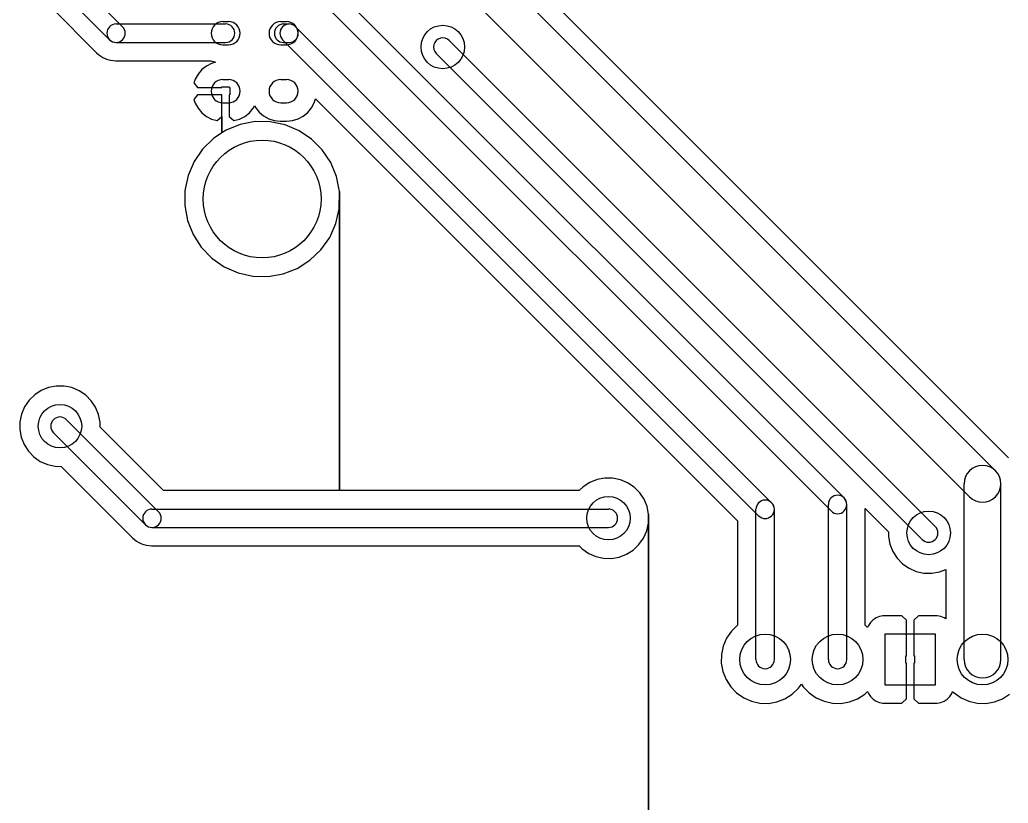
# Model space of a CAD drawing. Extents: x 10 to 213, y -213 to -15.
# Drawn here: x 63.38 to 97.49, y -101.4 to -74.37 of the extents above; entities that cross this region are included whole.
import ezdxf

# ---------------------------------------------------------------- set-up
doc = ezdxf.new("R2010")
doc.units = 0
doc.header["$MEASUREMENT"] = 0
doc.layers.add('BLACK', color=250, linetype='CONTINUOUS')

msp = doc.modelspace()

# ---------------------------------------------------------------- linework, layer by layer
at = {"layer": 'BLACK'}
for p, q in [((97.498, -89.479), (77.956, -69.937)), ((97.498, -89.479), (77.956, -69.937)), ((97.049, -89.928), (77.507, -70.386)), ((96.151, -90.826), (76.609, -71.284)), ((73.5675, -72.6105), (91.8245, -90.8675)), ((65.3755, -73.0545), (66.9315, -74.6105)), ((73.1185, -73.0595), (91.3755, -91.3165)), ((64.9265, -73.5035), (66.4825, -75.0595)), ((64.4775, -73.9525), (66.0335, -75.5085)), ((64.4775, -73.9525), (66.0335, -75.5085)), ((66.707, -74.5175), (70.485, -74.5175)), ((70.385, -74.435), (70.585, -74.435)), ((72.385, -74.435), (72.585, -74.435)), ((72.485, -74.5175), (72.676, -74.5175)), ((72.9005, -74.6105), (89.3245, -91.0345)), ((66.707, -75.1525), (70.485, -75.1525)), ((70.385, -75.235), (70.585, -75.235)), ((72.385, -75.235), (72.585, -75.235)), ((72.4515, -75.0595), (88.8755, -91.4835)), ((72.485, -75.1525), (72.676, -75.1525)), ((94.9665, -91.8505), (78.2025, -75.0865)), ((66.0335, -75.5085), (66.1015, -75.5644)), ((66.0335, -75.5085), (66.1015, -75.5644)), ((66.1015, -75.5644), (66.1689, -75.6209)), ((66.1015, -75.5644), (66.1689, -75.6209)), ((66.1689, -75.6209), (66.1733, -75.6233)), ((66.1689, -75.6209), (66.1733, -75.6233)), ((66.1733, -75.6233), (66.1771, -75.6265)), ((66.1733, -75.6233), (66.1771, -75.6265)), ((66.1771, -75.6265), (66.2547, -75.6681)), ((66.1771, -75.6265), (66.2547, -75.6681)), ((66.2547, -75.6681), (66.3318, -75.7105)), ((66.2547, -75.6681), (66.3318, -75.7105)), ((94.5175, -92.2995), (77.7535, -75.5355)), ((66.3318, -75.7105), (66.3365, -75.712)), ((66.3318, -75.7105), (66.3365, -75.712)), ((66.3365, -75.712), (66.341, -75.7144)), ((66.3365, -75.712), (66.341, -75.7144)), ((66.341, -75.7144), (66.4251, -75.7401)), ((66.341, -75.7144), (66.4251, -75.7401)), ((66.4251, -75.7401), (66.509, -75.7667)), ((66.4251, -75.7401), (66.509, -75.7667)), ((66.509, -75.7667), (66.5139, -75.7672)), ((66.509, -75.7667), (66.5139, -75.7672)), ((66.5139, -75.7672), (66.5187, -75.7687)), ((66.5139, -75.7672), (66.5187, -75.7687)), ((66.5187, -75.7687), (66.6062, -75.7776)), ((66.5187, -75.7687), (66.6062, -75.7776)), ((66.6062, -75.7776), (66.6937, -75.7874)), ((66.6062, -75.7776), (66.6937, -75.7874)), ((66.6937, -75.7874), (66.7035, -75.7875)), ((66.6937, -75.7874), (66.7035, -75.7875)), ((66.7035, -75.7875), (66.7037, -75.7875)), ((66.7035, -75.7875), (66.7037, -75.7875)), ((66.7037, -75.7875), (66.7038, -75.7875)), ((66.7037, -75.7875), (66.7038, -75.7875)), ((66.7038, -75.7875), (66.707, -75.7875)), ((66.7038, -75.7875), (66.707, -75.7875)), ((66.707, -75.7875), (69.9755, -75.7875)), ((66.707, -75.7875), (69.9755, -75.7875)), ((69.8236, -75.9671), (69.6657, -76.0926)), ((69.8236, -75.9671), (69.6657, -76.0926)), ((70.0028, -75.8745), (69.8236, -75.9671)), ((70.0028, -75.8745), (69.8236, -75.9671)), ((69.9755, -75.7875), (70.1322, -75.8372)), ((69.9755, -75.7875), (70.1322, -75.8372)), ((70.1322, -75.8372), (70.0028, -75.8745)), ((70.1322, -75.8372), (70.0028, -75.8745)), ((69.5352, -76.2465), (69.4371, -76.4228)), ((69.5352, -76.2465), (69.4371, -76.4228)), ((69.6657, -76.0926), (69.5352, -76.2465)), ((69.6657, -76.0926), (69.5352, -76.2465)), ((69.4371, -76.4228), (69.3903, -76.5489)), ((69.4371, -76.4228), (69.3903, -76.5489)), ((69.3903, -76.5489), (69.518, -76.708)), ((69.3903, -76.5489), (69.518, -76.708)), ((69.518, -76.708), (70.358, -76.708)), ((69.518, -76.708), (70.358, -76.708)), ((70.358, -76.708), (70.358, -76.688)), ((70.358, -76.688), (70.612, -76.688)), ((70.358, -76.708), (70.358, -76.688)), ((70.358, -76.688), (70.612, -76.688)), ((70.385, -76.435), (70.585, -76.435)), ((70.612, -76.688), (70.612, -76.708)), ((70.612, -76.688), (70.612, -76.708)), ((70.612, -76.708), (70.632, -76.708)), ((70.612, -76.708), (70.632, -76.708)), ((70.632, -76.708), (70.632, -76.962)), ((70.632, -76.708), (70.632, -76.962)), ((72.385, -76.435), (72.585, -76.435)), ((69.518, -76.962), (69.3903, -77.1211)), ((69.518, -76.962), (69.3903, -77.1211)), ((70.358, -76.962), (69.518, -76.962)), ((70.358, -76.962), (69.518, -76.962)), ((70.358, -77.7096), (70.358, -76.962)), ((70.358, -77.7096), (70.358, -76.962)), ((70.632, -76.962), (70.612, -76.962)), ((70.612, -76.962), (70.612, -77.7096)), ((70.632, -76.962), (70.612, -76.962)), ((70.612, -76.962), (70.612, -77.7096)), ((69.3903, -77.1211), (69.4371, -77.2472)), ((69.3903, -77.1211), (69.4371, -77.2472)), ((69.4371, -77.2472), (69.5352, -77.4235)), ((69.4371, -77.2472), (69.5352, -77.4235)), ((70.385, -77.235), (70.585, -77.235)), ((71.4348, -77.4235), (71.4812, -77.3401)), ((71.4348, -77.4235), (71.4812, -77.3401)), ((71.4812, -77.3401), (71.5135, -77.4017)), ((71.4812, -77.3401), (71.5135, -77.4017)), ((71.5135, -77.4017), (71.64, -77.5592)), ((71.5135, -77.4017), (71.64, -77.5592)), ((72.385, -77.235), (72.585, -77.235)), ((73.3198, -77.5694), (73.4485, -77.4138)), ((73.3198, -77.5694), (73.4485, -77.4138)), ((73.4485, -77.4138), (73.5446, -77.2361)), ((73.4485, -77.4138), (73.5446, -77.2361)), ((73.5446, -77.2361), (73.5884, -77.0945)), ((73.5446, -77.2361), (73.5884, -77.0945)), ((73.5884, -77.0945), (88.1475, -91.6535)), ((73.5884, -77.0945), (88.1475, -91.6535)), ((69.5352, -77.4235), (69.6657, -77.5774)), ((69.5352, -77.4235), (69.6657, -77.5774)), ((69.6657, -77.5774), (69.8236, -77.7029)), ((69.6657, -77.5774), (69.8236, -77.7029)), ((69.8236, -77.7029), (70.0028, -77.7955)), ((69.8236, -77.7029), (70.0028, -77.7955)), ((70.1967, -77.8514), (70.358, -77.7096)), ((70.1967, -77.8514), (70.358, -77.7096)), ((70.358, -78.2752), (70.358, -77.7096)), ((70.358, -77.7096), (70.358, -78.2752)), ((70.358, -78.2752), (70.358, -77.7096)), ((70.358, -77.7096), (70.358, -78.2752)), ((70.612, -77.7096), (70.7733, -77.8514)), ((70.612, -77.7096), (70.7733, -77.8514)), ((70.9672, -77.7955), (71.1464, -77.7029)), ((70.9672, -77.7955), (71.1464, -77.7029)), ((71.1464, -77.7029), (71.3043, -77.5774)), ((71.1464, -77.7029), (71.3043, -77.5774)), ((71.3043, -77.5774), (71.4348, -77.4235)), ((71.3043, -77.5774), (71.4348, -77.4235)), ((71.64, -77.5592), (71.7948, -77.689)), ((71.64, -77.5592), (71.7948, -77.689)), ((71.7948, -77.689), (71.9718, -77.7863)), ((71.7948, -77.689), (71.9718, -77.7863)), ((72.9849, -77.7919), (73.1633, -77.6971)), ((72.9849, -77.7919), (73.1633, -77.6971)), ((73.1633, -77.6971), (73.3198, -77.5694)), ((73.1633, -77.6971), (73.3198, -77.5694)), ((70.0028, -77.7955), (70.1967, -77.8514)), ((70.0028, -77.7955), (70.1967, -77.8514)), ((70.9884, -77.9841), (70.5034, -78.1801)), ((70.9884, -77.9841), (70.5034, -78.1801)), ((70.7733, -77.8514), (70.9672, -77.7955)), ((70.7733, -77.8514), (70.9672, -77.7955)), ((71.5021, -77.8861), (70.9884, -77.9841)), ((71.5021, -77.8861), (70.9884, -77.9841)), ((72.0251, -77.8898), (71.5021, -77.8861)), ((72.0251, -77.8898), (71.5021, -77.8861)), ((71.9718, -77.7863), (72.1643, -77.8474)), ((71.9718, -77.7863), (72.1643, -77.8474)), ((72.5375, -77.9949), (72.0251, -77.8898)), ((72.5375, -77.9949), (72.0251, -77.8898)), ((72.1643, -77.8474), (72.3651, -77.8699)), ((72.1643, -77.8474), (72.3651, -77.8699)), ((72.3651, -77.8699), (72.3795, -77.87)), ((72.3651, -77.8699), (72.3795, -77.87)), ((72.3795, -77.87), (72.5905, -77.87)), ((72.3795, -77.87), (72.5905, -77.87)), ((73.0196, -78.1976), (72.5375, -77.9949)), ((73.0196, -78.1976), (72.5375, -77.9949)), ((72.5905, -77.87), (72.7915, -77.8503)), ((72.5905, -77.87), (72.7915, -77.8503)), ((72.7915, -77.8503), (72.9849, -77.7919)), ((72.7915, -77.8503), (72.9849, -77.7919)), ((70.358, -78.2752), (70.0658, -78.4664)), ((70.358, -78.2752), (70.0658, -78.4664)), ((70.5034, -78.1801), (70.358, -78.2752)), ((70.5034, -78.1801), (70.358, -78.2752)), ((73.4532, -78.4901), (73.0196, -78.1976)), ((73.4532, -78.4901), (73.0196, -78.1976)), ((70.0658, -78.4664), (69.6921, -78.8324)), ((70.0658, -78.4664), (69.6921, -78.8324)), ((73.8218, -78.8612), (73.4532, -78.4901)), ((73.8218, -78.8612), (73.4532, -78.4901)), ((69.6921, -78.8324), (69.3966, -79.2639)), ((69.6921, -78.8324), (69.3966, -79.2639)), ((74.1112, -79.2969), (73.8218, -78.8612)), ((74.1112, -79.2969), (73.8218, -78.8612)), ((69.3966, -79.2639), (69.1905, -79.7447)), ((69.3966, -79.2639), (69.1905, -79.7447)), ((74.3105, -79.7804), (74.1112, -79.2969)), ((74.3105, -79.7804), (74.1112, -79.2969)), ((69.1905, -79.7447), (69.0818, -80.2563)), ((69.1905, -79.7447), (69.0818, -80.2563)), ((74.4121, -80.2935), (74.3105, -79.7804)), ((74.4121, -80.2935), (74.3105, -79.7804)), ((69.0818, -80.2563), (69.0745, -80.7792)), ((69.0818, -80.2563), (69.0745, -80.7792)), ((74.4038, -80.8909), (74.4121, -80.2935)), ((74.4038, -80.8909), (74.4121, -80.2935)), ((74.4121, -90.6145), (74.4121, -80.2935)), ((74.4121, -80.2935), (74.4121, -90.6145)), ((74.4121, -90.6145), (74.4121, -80.2935)), ((74.4121, -80.2935), (74.4121, -90.6145)), ((69.0745, -80.7792), (69.1689, -81.2937)), ((69.0745, -80.7792), (69.1689, -81.2937)), ((74.2879, -81.4009), (74.4038, -80.8909)), ((74.2879, -81.4009), (74.4038, -80.8909)), ((69.1689, -81.2937), (69.3615, -81.78)), ((69.1689, -81.2937), (69.3615, -81.78)), ((74.0752, -81.8787), (74.2879, -81.4009)), ((74.0752, -81.8787), (74.2879, -81.4009)), ((69.3615, -81.78), (69.6448, -82.2196)), ((69.3615, -81.78), (69.6448, -82.2196)), ((73.7737, -82.3061), (74.0752, -81.8787)), ((73.7737, -82.3061), (74.0752, -81.8787)), ((69.6448, -82.2196), (70.0081, -82.5959)), ((69.6448, -82.2196), (70.0081, -82.5959)), ((73.3949, -82.6668), (73.7737, -82.3061)), ((73.3949, -82.6668), (73.7737, -82.3061)), ((70.0081, -82.5959), (70.4376, -82.8943)), ((70.0081, -82.5959), (70.4376, -82.8943)), ((72.9533, -82.947), (73.3949, -82.6668)), ((72.9533, -82.947), (73.3949, -82.6668)), ((70.4376, -82.8943), (70.9169, -83.1037)), ((70.4376, -82.8943), (70.9169, -83.1037)), ((70.9169, -83.1037), (71.4277, -83.2161)), ((70.9169, -83.1037), (71.4277, -83.2161)), ((71.9506, -83.227), (72.4657, -83.1362)), ((71.9506, -83.227), (72.4657, -83.1362)), ((72.4657, -83.1362), (72.9533, -82.947)), ((72.4657, -83.1362), (72.9533, -82.947)), ((71.4277, -83.2161), (71.9506, -83.227)), ((71.4277, -83.2161), (71.9506, -83.227)), ((64.1252, -87.1587), (63.898, -87.3074)), ((64.1252, -87.1587), (63.898, -87.3074)), ((64.3771, -87.0569), (64.1252, -87.1587)), ((64.3771, -87.0569), (64.1252, -87.1587)), ((64.6439, -87.006), (64.3771, -87.0569)), ((64.6439, -87.006), (64.3771, -87.0569)), ((64.9155, -87.0079), (64.6439, -87.006)), ((64.9155, -87.0079), (64.6439, -87.006)), ((65.1815, -87.0625), (64.9155, -87.0079)), ((65.1815, -87.0625), (64.9155, -87.0079)), ((65.4319, -87.1678), (65.1815, -87.0625)), ((65.4319, -87.1678), (65.1815, -87.0625)), ((65.6571, -87.3197), (65.4319, -87.1678)), ((65.6571, -87.3197), (65.4319, -87.1678)), ((63.7039, -87.4974), (63.5504, -87.7215)), ((63.7039, -87.4974), (63.5504, -87.7215)), ((63.898, -87.3074), (63.7039, -87.4974)), ((63.898, -87.3074), (63.7039, -87.4974)), ((65.8485, -87.5124), (65.6571, -87.3197)), ((65.8485, -87.5124), (65.6571, -87.3197)), ((65.9988, -87.7386), (65.8485, -87.5124)), ((65.9988, -87.7386), (65.8485, -87.5124)), ((63.4434, -87.9712), (63.387, -88.2369)), ((63.4434, -87.9712), (63.387, -88.2369)), ((63.5504, -87.7215), (63.4434, -87.9712)), ((63.5504, -87.7215), (63.4434, -87.9712)), ((66.1023, -87.9898), (65.9988, -87.7386)), ((66.1023, -87.9898), (65.9988, -87.7386)), ((63.387, -88.2369), (63.3832, -88.5085)), ((63.387, -88.2369), (63.3832, -88.5085)), ((64.9945, -88.1675), (68.1695, -91.3425)), ((66.1551, -88.2562), (66.1023, -87.9898)), ((66.1551, -88.2562), (66.1023, -87.9898)), ((66.1527, -88.4276), (66.1551, -88.2562)), ((66.1527, -88.4276), (66.1551, -88.2562)), ((63.3832, -88.5085), (63.4322, -88.7756)), ((63.3832, -88.5085), (63.4322, -88.7756)), ((64.5455, -88.6165), (67.7205, -91.7915)), ((68.3395, -90.6145), (66.1527, -88.4276)), ((68.3395, -90.6145), (66.1527, -88.4276)), ((63.4322, -88.7756), (63.5322, -89.0281)), ((63.4322, -88.7756), (63.5322, -89.0281)), ((63.5322, -89.0281), (63.6793, -89.2565)), ((63.5322, -89.0281), (63.6793, -89.2565)), ((63.6793, -89.2565), (63.868, -89.4518)), ((63.6793, -89.2565), (63.868, -89.4518)), ((63.868, -89.4518), (64.091, -89.6068)), ((63.868, -89.4518), (64.091, -89.6068)), ((64.091, -89.6068), (64.3399, -89.7156)), ((64.091, -89.6068), (64.3399, -89.7156)), ((64.3399, -89.7156), (64.6052, -89.7739)), ((64.3399, -89.7156), (64.6052, -89.7739)), ((64.6052, -89.7739), (64.8091, -89.7782)), ((64.6052, -89.7739), (64.8091, -89.7782)), ((64.8091, -89.7782), (67.2715, -92.2405)), ((64.8091, -89.7782), (67.2715, -92.2405)), ((83.0482, -90.3337), (82.821, -90.4824)), ((83.0482, -90.3337), (82.821, -90.4824)), ((83.3001, -90.2319), (83.0482, -90.3337)), ((83.3001, -90.2319), (83.0482, -90.3337)), ((83.5669, -90.181), (83.3001, -90.2319)), ((83.5669, -90.181), (83.3001, -90.2319)), ((83.8385, -90.1829), (83.5669, -90.181)), ((83.8385, -90.1829), (83.5669, -90.181)), ((84.1045, -90.2375), (83.8385, -90.1829)), ((84.1045, -90.2375), (83.8385, -90.1829)), ((84.3549, -90.3428), (84.1045, -90.2375)), ((84.3549, -90.3428), (84.1045, -90.2375)), ((84.5801, -90.4947), (84.3549, -90.3428)), ((84.5801, -90.4947), (84.3549, -90.3428)), ((74.4121, -90.6145), (68.3395, -90.6145)), ((74.4121, -90.6145), (68.3395, -90.6145)), ((82.6861, -90.6145), (74.4121, -90.6145)), ((82.6861, -90.6145), (74.4121, -90.6145)), ((82.821, -90.4824), (82.6861, -90.6145)), ((82.821, -90.4824), (82.6861, -90.6145)), ((84.7715, -90.6874), (84.5801, -90.4947)), ((84.7715, -90.6874), (84.5801, -90.4947)), ((84.9218, -90.9136), (84.7715, -90.6874)), ((84.9218, -90.9136), (84.7715, -90.6874)), ((95.965, -96.44), (95.965, -90.377)), ((97.235, -96.44), (97.235, -90.377)), ((85.0253, -91.1648), (84.9218, -90.9136)), ((85.0253, -91.1648), (84.9218, -90.9136)), ((67.945, -91.2495), (83.693, -91.2495)), ((85.0781, -91.4312), (85.0253, -91.1648)), ((85.0781, -91.4312), (85.0253, -91.1648)), ((88.7825, -96.44), (88.7825, -91.259)), ((89.4175, -96.44), (89.4175, -91.259)), ((91.2825, -96.44), (91.2825, -91.092)), ((91.9175, -96.44), (91.9175, -91.092)), ((92.5525, -95.261), (92.5525, -91.2325)), ((92.5525, -91.2325), (93.3573, -92.0374)), ((92.5525, -95.261), (92.5525, -91.2325)), ((92.5525, -91.2325), (93.3573, -92.0374)), ((85.0737, -91.7414), (85.0781, -91.4312)), ((85.0737, -91.7414), (85.0781, -91.4312)), ((85.0781, -112.372), (85.0781, -91.4312)), ((85.0781, -91.4312), (85.0781, -112.372)), ((85.0781, -112.372), (85.0781, -91.4312)), ((85.0781, -91.4312), (85.0781, -112.372)), ((88.1475, -91.6535), (88.1475, -95.2592)), ((88.1475, -91.6535), (88.1475, -95.2592)), ((67.945, -91.8845), (83.693, -91.8845)), ((84.9031, -92.2544), (85.0136, -92.0063)), ((84.9031, -92.2544), (85.0136, -92.0063)), ((85.0136, -92.0063), (85.0737, -91.7414)), ((85.0136, -92.0063), (85.0737, -91.7414)), ((93.3573, -92.0374), (93.3552, -92.1915)), ((93.3573, -92.0374), (93.3552, -92.1915)), ((67.2715, -92.2405), (67.3395, -92.2964)), ((67.2715, -92.2405), (67.3395, -92.2964)), ((67.3395, -92.2964), (67.4069, -92.3529)), ((67.3395, -92.2964), (67.4069, -92.3529)), ((67.4069, -92.3529), (67.4113, -92.3553)), ((67.4069, -92.3529), (67.4113, -92.3553)), ((67.4113, -92.3553), (67.4151, -92.3585)), ((67.4113, -92.3553), (67.4151, -92.3585)), ((67.4151, -92.3585), (67.4927, -92.4001)), ((67.4151, -92.3585), (67.4927, -92.4001)), ((67.4927, -92.4001), (67.5698, -92.4425)), ((67.4927, -92.4001), (67.5698, -92.4425)), ((84.7465, -92.4764), (84.9031, -92.2544)), ((84.7465, -92.4764), (84.9031, -92.2544)), ((93.3552, -92.1915), (93.4042, -92.4586)), ((93.3552, -92.1915), (93.4042, -92.4586)), ((67.5698, -92.4425), (67.5745, -92.444)), ((67.5698, -92.4425), (67.5745, -92.444)), ((67.5745, -92.444), (67.579, -92.4464)), ((67.5745, -92.444), (67.579, -92.4464)), ((67.579, -92.4464), (67.6631, -92.4721)), ((67.579, -92.4464), (67.6631, -92.4721)), ((67.6631, -92.4721), (67.747, -92.4987)), ((67.6631, -92.4721), (67.747, -92.4987)), ((67.747, -92.4987), (67.7519, -92.4992)), ((67.747, -92.4987), (67.7519, -92.4992)), ((67.7519, -92.4992), (67.7567, -92.5007)), ((67.7519, -92.4992), (67.7567, -92.5007)), ((67.7567, -92.5007), (67.8442, -92.5096)), ((67.7567, -92.5007), (67.8442, -92.5096)), ((67.8442, -92.5096), (67.9317, -92.5194)), ((67.8442, -92.5096), (67.9317, -92.5194)), ((67.9317, -92.5194), (67.9415, -92.5195)), ((67.9317, -92.5194), (67.9415, -92.5195)), ((67.9415, -92.5195), (67.9417, -92.5195)), ((67.9415, -92.5195), (67.9417, -92.5195)), ((67.9417, -92.5195), (67.9418, -92.5195)), ((67.9417, -92.5195), (67.9418, -92.5195)), ((67.9418, -92.5195), (67.945, -92.5195)), ((67.9418, -92.5195), (67.945, -92.5195)), ((67.945, -92.5195), (82.6874, -92.5195)), ((67.945, -92.5195), (82.6874, -92.5195)), ((82.6874, -92.5195), (82.791, -92.6268)), ((82.6874, -92.5195), (82.791, -92.6268)), ((82.791, -92.6268), (83.014, -92.7818)), ((82.791, -92.6268), (83.014, -92.7818)), ((84.3205, -92.8092), (84.5498, -92.6637)), ((84.3205, -92.8092), (84.5498, -92.6637)), ((84.5498, -92.6637), (84.7465, -92.4764)), ((84.5498, -92.6637), (84.7465, -92.4764)), ((93.4042, -92.4586), (93.5042, -92.7111)), ((93.4042, -92.4586), (93.5042, -92.7111)), ((93.5042, -92.7111), (93.6513, -92.9395)), ((93.5042, -92.7111), (93.6513, -92.9395)), ((83.014, -92.7818), (83.2629, -92.8906)), ((83.014, -92.7818), (83.2629, -92.8906)), ((83.2629, -92.8906), (83.5282, -92.9489)), ((83.2629, -92.8906), (83.5282, -92.9489)), ((83.5282, -92.9489), (83.7998, -92.9546)), ((83.5282, -92.9489), (83.7998, -92.9546)), ((83.7998, -92.9546), (84.0673, -92.9074)), ((83.7998, -92.9546), (84.0673, -92.9074)), ((84.0673, -92.9074), (84.3205, -92.8092)), ((84.0673, -92.9074), (84.3205, -92.8092)), ((93.6513, -92.9395), (93.84, -93.1348)), ((93.6513, -92.9395), (93.84, -93.1348)), ((93.84, -93.1348), (94.063, -93.2898)), ((93.84, -93.1348), (94.063, -93.2898)), ((94.063, -93.2898), (94.3119, -93.3986)), ((94.063, -93.2898), (94.3119, -93.3986)), ((94.3119, -93.3986), (94.5772, -93.4569)), ((94.3119, -93.3986), (94.5772, -93.4569)), ((94.8488, -93.4626), (95.1163, -93.4154)), ((94.8488, -93.4626), (95.1163, -93.4154)), ((95.1163, -93.4154), (95.33, -93.3325)), ((95.1163, -93.4154), (95.33, -93.3325)), ((95.33, -93.3325), (95.33, -95.0385)), ((95.33, -93.3325), (95.33, -95.0385)), ((94.5772, -93.4569), (94.8488, -93.4626)), ((94.5772, -93.4569), (94.8488, -93.4626)), ((92.8217, -95.0705), (92.7334, -95.1583)), ((92.8217, -95.0705), (92.7334, -95.1583)), ((92.9254, -95.0016), (92.8217, -95.0705)), ((92.9254, -95.0016), (92.8217, -95.0705)), ((93.0406, -94.9542), (92.9254, -95.0016)), ((93.0406, -94.9542), (92.9254, -95.0016)), ((93.1627, -94.93), (93.0406, -94.9542)), ((93.1627, -94.93), (93.0406, -94.9542)), ((93.8143, -94.93), (93.1627, -94.93)), ((93.8143, -94.93), (93.1627, -94.93)), ((93.973, -95.0888), (93.8143, -94.93)), ((93.973, -95.0888), (93.8143, -94.93)), ((93.973, -96.313), (93.973, -95.0888)), ((93.973, -96.313), (93.973, -95.0888)), ((94.3858, -94.93), (94.227, -95.0888)), ((94.3858, -94.93), (94.227, -95.0888)), ((94.227, -95.0888), (94.227, -96.313)), ((94.227, -95.0888), (94.227, -96.313)), ((95.0373, -94.93), (94.3858, -94.93)), ((95.0373, -94.93), (94.3858, -94.93)), ((95.1594, -94.9542), (95.0373, -94.93)), ((95.1594, -94.9542), (95.0373, -94.93)), ((95.2746, -95.0016), (95.1594, -94.9542)), ((95.2746, -95.0016), (95.1594, -94.9542)), ((95.33, -95.0385), (95.2746, -95.0016)), ((95.33, -95.0385), (95.2746, -95.0016)), ((87.9377, -95.4647), (87.7704, -95.709)), ((87.9377, -95.4647), (87.7704, -95.709)), ((88.1475, -95.2592), (87.9377, -95.4647)), ((88.1475, -95.2592), (87.9377, -95.4647)), ((92.5672, -95.2709), (92.5525, -95.261)), ((92.5672, -95.2709), (92.5525, -95.261)), ((92.6322, -95.3364), (92.5672, -95.2709)), ((92.6322, -95.3364), (92.5672, -95.2709)), ((92.6637, -95.2615), (92.6322, -95.3364)), ((92.6637, -95.2615), (92.6322, -95.3364)), ((92.7334, -95.1583), (92.6637, -95.2615)), ((92.7334, -95.1583), (92.6637, -95.2615)), ((87.7704, -95.709), (87.6537, -95.9812)), ((87.7704, -95.709), (87.6537, -95.9812)), ((94.975, -95.565), (93.225, -95.565)), ((93.225, -95.565), (93.225, -97.315)), ((94.975, -97.315), (94.975, -95.565)), ((87.6537, -95.9812), (87.5922, -96.2709)), ((87.6537, -95.9812), (87.5922, -96.2709)), ((87.5922, -96.2709), (87.588, -96.567)), ((87.5922, -96.2709), (87.588, -96.567)), ((93.953, -96.567), (93.953, -96.313)), ((93.953, -96.313), (93.973, -96.313)), ((93.953, -96.567), (93.953, -96.313)), ((93.953, -96.313), (93.973, -96.313)), ((94.227, -96.313), (94.247, -96.313)), ((94.227, -96.313), (94.247, -96.313)), ((94.247, -96.313), (94.247, -96.567)), ((94.247, -96.313), (94.247, -96.567)), ((87.588, -96.567), (87.6415, -96.8582)), ((87.588, -96.567), (87.6415, -96.8582)), ((93.973, -96.567), (93.953, -96.567)), ((93.973, -96.567), (93.953, -96.567)), ((93.973, -97.7913), (93.973, -96.567)), ((93.973, -97.7913), (93.973, -96.567)), ((94.247, -96.567), (94.227, -96.567)), ((94.227, -96.567), (94.227, -97.7913)), ((94.247, -96.567), (94.227, -96.567)), ((94.227, -96.567), (94.227, -97.7913)), ((87.6415, -96.8582), (87.7505, -97.1336)), ((87.6415, -96.8582), (87.7505, -97.1336)), ((87.7505, -97.1336), (87.9109, -97.3825)), ((87.7505, -97.1336), (87.9109, -97.3825)), ((87.9109, -97.3825), (88.1166, -97.5955)), ((87.9109, -97.3825), (88.1166, -97.5955)), ((90.0341, -97.6357), (90.2486, -97.4314)), ((90.0341, -97.6357), (90.2486, -97.4314)), ((90.2486, -97.4314), (90.3499, -97.2878)), ((90.2486, -97.4314), (90.3499, -97.2878)), ((90.3499, -97.2878), (90.4109, -97.3825)), ((90.3499, -97.2878), (90.4109, -97.3825)), ((90.4109, -97.3825), (90.6166, -97.5955)), ((90.4109, -97.3825), (90.6166, -97.5955)), ((93.225, -97.315), (94.975, -97.315)), ((88.1166, -97.5955), (88.3598, -97.7645)), ((88.1166, -97.5955), (88.3598, -97.7645)), ((88.3598, -97.7645), (88.6311, -97.883)), ((88.3598, -97.7645), (88.6311, -97.883)), ((89.508, -97.9014), (89.7841, -97.7943)), ((89.508, -97.9014), (89.7841, -97.7943)), ((89.7841, -97.7943), (90.0341, -97.6357)), ((89.7841, -97.7943), (90.0341, -97.6357)), ((90.6166, -97.5955), (90.8598, -97.7645)), ((90.6166, -97.5955), (90.8598, -97.7645)), ((90.8598, -97.7645), (91.1311, -97.883)), ((90.8598, -97.7645), (91.1311, -97.883)), ((92.008, -97.9014), (92.2841, -97.7943)), ((92.008, -97.9014), (92.2841, -97.7943)), ((92.2841, -97.7943), (92.5341, -97.6357)), ((92.2841, -97.7943), (92.5341, -97.6357)), ((92.5341, -97.6357), (92.6318, -97.5426)), ((92.5341, -97.6357), (92.6318, -97.5426)), ((92.6318, -97.5426), (92.6637, -97.6185)), ((92.6318, -97.5426), (92.6637, -97.6185)), ((92.6637, -97.6185), (92.7334, -97.7217)), ((92.6637, -97.6185), (92.7334, -97.7217)), ((92.7334, -97.7217), (92.8217, -97.8095)), ((92.7334, -97.7217), (92.8217, -97.8095)), ((92.8217, -97.8095), (92.9254, -97.8784)), ((92.8217, -97.8095), (92.9254, -97.8784)), ((93.8143, -97.95), (93.973, -97.7913)), ((93.8143, -97.95), (93.973, -97.7913)), ((94.227, -97.7913), (94.3858, -97.95)), ((94.227, -97.7913), (94.3858, -97.95)), ((95.2746, -97.8784), (95.3783, -97.8095)), ((95.2746, -97.8784), (95.3783, -97.8095)), ((95.3783, -97.8095), (95.4666, -97.7217)), ((95.3783, -97.8095), (95.4666, -97.7217)), ((95.4666, -97.7217), (95.5363, -97.6185)), ((95.4666, -97.7217), (95.5363, -97.6185)), ((95.5363, -97.6185), (95.5674, -97.5445)), ((95.5363, -97.6185), (95.5674, -97.5445)), ((95.5674, -97.5445), (95.6166, -97.5955)), ((95.5674, -97.5445), (95.6166, -97.5955)), ((95.6166, -97.5955), (95.8598, -97.7645)), ((95.6166, -97.5955), (95.8598, -97.7645)), ((95.8598, -97.7645), (96.1311, -97.883)), ((95.8598, -97.7645), (96.1311, -97.883)), ((97.008, -97.9014), (97.2841, -97.7943)), ((97.008, -97.9014), (97.2841, -97.7943)), ((97.2841, -97.7943), (97.5341, -97.6357)), ((97.2841, -97.7943), (97.5341, -97.6357)), ((88.6311, -97.883), (88.9203, -97.9466)), ((88.6311, -97.883), (88.9203, -97.9466)), ((88.9203, -97.9466), (89.2164, -97.9528)), ((88.9203, -97.9466), (89.2164, -97.9528)), ((89.2164, -97.9528), (89.508, -97.9014)), ((89.2164, -97.9528), (89.508, -97.9014)), ((91.1311, -97.883), (91.4203, -97.9466)), ((91.1311, -97.883), (91.4203, -97.9466)), ((91.4203, -97.9466), (91.7164, -97.9528)), ((91.4203, -97.9466), (91.7164, -97.9528)), ((91.7164, -97.9528), (92.008, -97.9014)), ((91.7164, -97.9528), (92.008, -97.9014)), ((92.9254, -97.8784), (93.0406, -97.9258)), ((92.9254, -97.8784), (93.0406, -97.9258)), ((93.0406, -97.9258), (93.1627, -97.95)), ((93.0406, -97.9258), (93.1627, -97.95)), ((93.1627, -97.95), (93.8143, -97.95)), ((93.1627, -97.95), (93.8143, -97.95)), ((94.3858, -97.95), (95.0373, -97.95)), ((94.3858, -97.95), (95.0373, -97.95)), ((95.0373, -97.95), (95.1594, -97.9258)), ((95.0373, -97.95), (95.1594, -97.9258)), ((95.1594, -97.9258), (95.2746, -97.8784)), ((95.1594, -97.9258), (95.2746, -97.8784)), ((96.1311, -97.883), (96.4203, -97.9466)), ((96.1311, -97.883), (96.4203, -97.9466)), ((96.4203, -97.9466), (96.7164, -97.9528)), ((96.4203, -97.9466), (96.7164, -97.9528)), ((96.7164, -97.9528), (97.008, -97.9014)), ((96.7164, -97.9528), (97.008, -97.9014))]:
    msp.add_line(p, q, dxfattribs=at)
for centre, radius in [((77.978, -75.311), 0.75), ((71.745, -80.555), 2.032), ((64.77, -88.392), 0.75), ((83.693, -91.567), 0.75), ((94.742, -92.075), 0.75), ((89.1, -96.44), 0.875), ((91.6, -96.44), 0.875), ((96.6, -96.44), 0.875)]:
    msp.add_circle(centre, radius, dxfattribs=at)
for centre, radius, start, end in [((66.707, -74.835), 0.3175, 90, 270), ((66.707, -74.835), 0.3175, 225, 405), ((70.385, -74.835), 0.4, 90, 270), ((70.485, -74.835), 0.3175, 270, 450), ((70.585, -74.835), 0.4, 270, 450), ((72.385, -74.835), 0.4, 90, 270), ((72.485, -74.835), 0.3175, 90, 270), ((72.676, -74.835), 0.3175, 45, 225), ((72.585, -74.835), 0.4, 270, 450), ((72.676, -74.835), 0.3175, 270, 450), ((77.978, -75.311), 0.3175, 405, 585), ((70.385, -76.835), 0.4, 90, 270), ((70.585, -76.835), 0.4, 270, 450), ((72.385, -76.835), 0.4, 90, 270), ((72.585, -76.835), 0.4, 270, 450), ((64.77, -88.392), 0.3175, 45, 225), ((96.6, -90.377), 0.635, 360, 540), ((96.6, -90.377), 0.635, 225, 405), ((89.1, -91.259), 0.3175, 360, 540), ((89.1, -91.259), 0.3175, 225, 405), ((91.6, -91.092), 0.3175, 360, 540), ((91.6, -91.092), 0.3175, 225, 405), ((67.945, -91.567), 0.3175, 90, 270), ((67.945, -91.567), 0.3175, 225, 405), ((83.693, -91.567), 0.3175, 270, 450), ((94.742, -92.075), 0.3175, 225, 405), ((89.1, -96.44), 0.3175, 180, 360), ((91.6, -96.44), 0.3175, 180, 360), ((96.6, -96.44), 0.635, 180, 360)]:
    msp.add_arc(centre, radius, start, end, dxfattribs=at)

doc.saveas('drawing.dxf')
